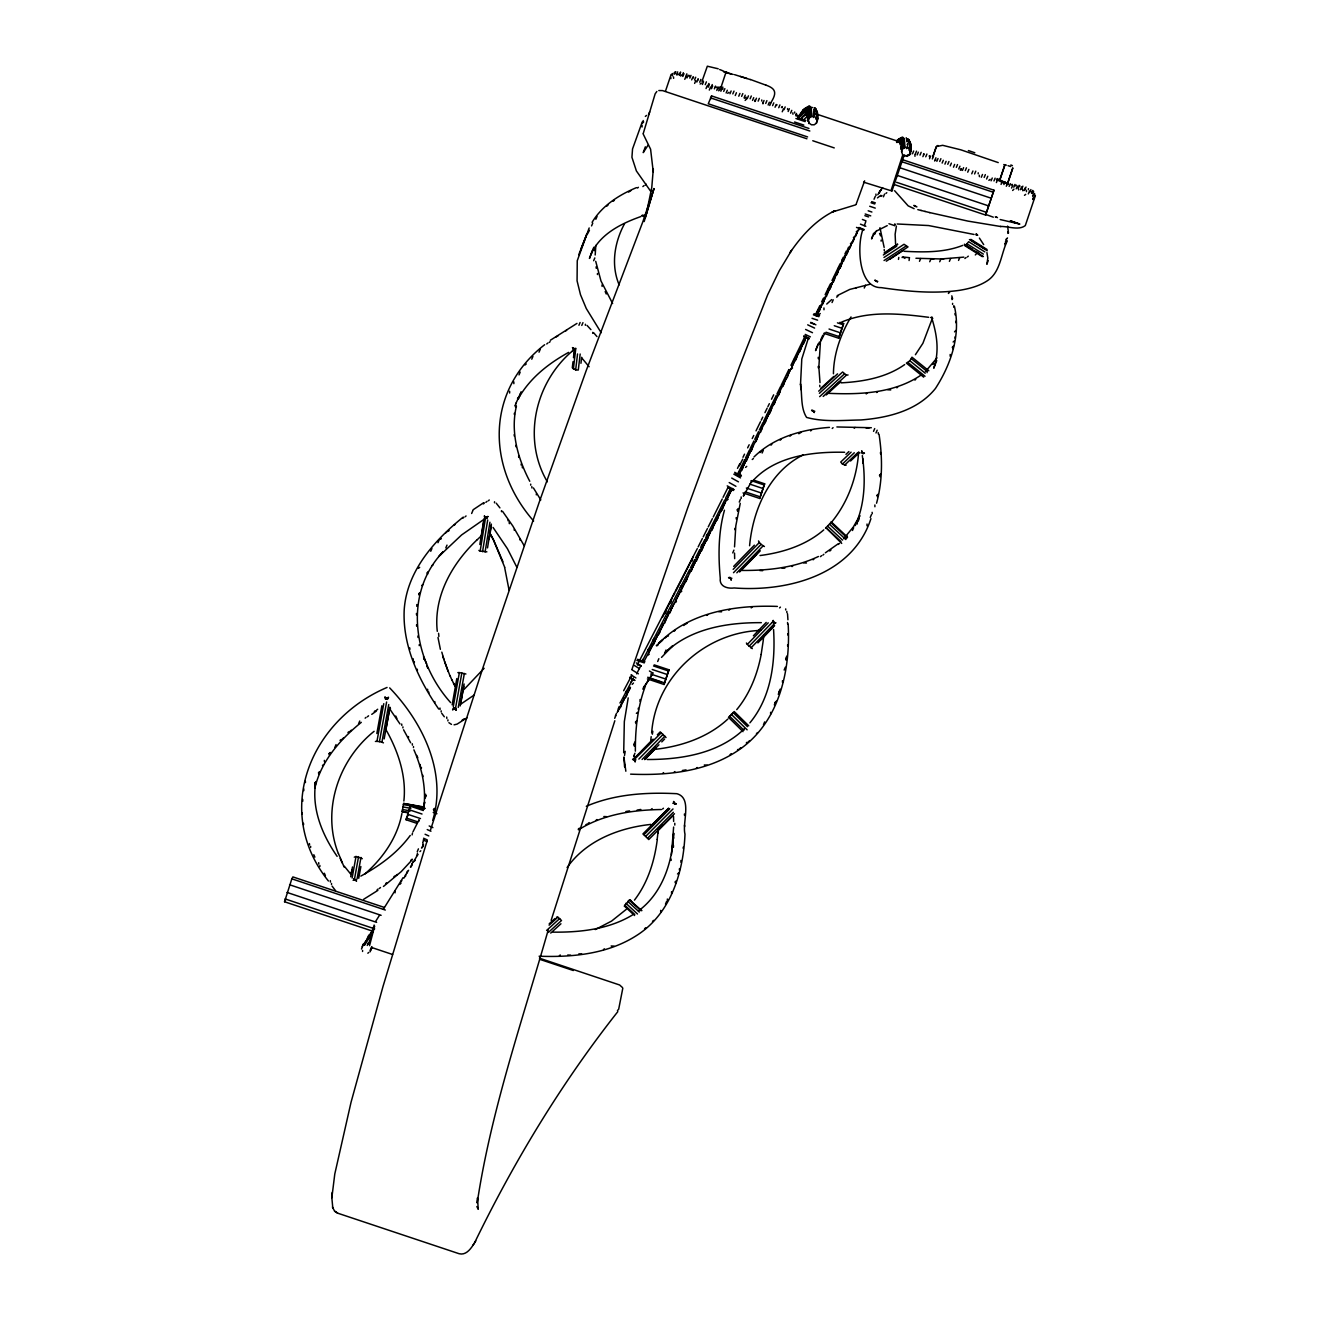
<?xml version="1.0" encoding="UTF-8"?>
<svg xmlns="http://www.w3.org/2000/svg" width="1320" height="1320" viewBox="0 0 1320 1320"><rect width="100%" height="100%" fill="white"/><g stroke="black" fill="none" stroke-linecap="round" stroke-linejoin="round"><path stroke-width="1.5" d="M635.365 751.146C635.217 729.019 637.659 706.563 645.48 685.74M807.625 112.975L808.351 120.599L809.209 123.189L811.453 124.789L814.209 124.789L816.436 123.172L817.294 120.582L816.404 114.477M809.209 117.051L809.209 116.143M902.401 148.17L902.401 147.262M909.645 147.23L910.486 151.685L909.628 154.275L907.401 155.892L904.645 155.908L902.401 154.308L901.56 150.761M811.437 115.45L811.371 112.134M814.209 115.434L813.78 109.659M408.161 812.839L402.188 811.816L403.606 803.451L423.522 806.899M403.606 803.451L423.522 807.328M809.209 123.189L809.226 122.248M816.436 123.172L816.469 122.215M904.645 155.908L904.662 154.951M907.401 155.892L907.418 154.935M909.628 154.275L909.661 153.334M910.486 151.685L910.156 145.546L909.001 148.434M901.543 151.718L902.385 149.127L904.612 147.51L903.919 139.854M734.53 546.876L735.817 525.838L740.239 503.349M673.629 827.062L671.467 854.634M310.629 847.423L310.662 846.368M319.869 866.547L319.902 865.491M331.501 884.482L331.534 883.426M362.554 951.472L362.587 950.416M390.357 709.318L390.39 708.262M402.88 727.93L402.93 726.874M408.474 737.616L408.507 736.56M414.315 662.574L414.348 661.518M413.457 747.598L413.507 746.542M419.232 645.661L419.265 644.606M421.361 768.356L421.41 767.299M428.785 693.099L428.818 692.043M434.775 702.636L434.808 701.58M441.144 711.909L441.193 710.853M447.892 720.918L447.942 719.862M494.505 502.805L494.538 501.748M501.468 511.698L501.501 510.642M508.084 520.839L508.117 519.783M514.272 530.293L514.305 529.237M521.153 465.036L521.202 463.98M519.981 540.012L520.03 538.956M530.689 485.166L530.722 484.11M536.316 494.868L536.365 493.812M585.354 325.314L585.404 324.258M592.713 333.382L592.746 332.326M597.432 274.527L597.465 273.471M689.255 76.494L689.304 75.438M693.396 78.012L693.429 76.956M698.115 79.909L698.148 78.853M703.246 82.071L703.279 81.015M708.823 83.474L707.652 86.262M717.964 87.697L716.793 90.486M727.303 90.222L726.132 93.01M736.428 92.73L735.256 95.518M745.239 95.188L744.067 97.977M753.72 97.614L752.548 100.403M761.722 101.013L761.772 99.957M769.329 102.25L768.158 105.039M775.038 107.25L776.209 104.462M782.298 107.613L782.347 106.557M787.578 109.576L787.611 108.52M791.769 110.352L790.597 113.14M794.673 113.041L794.706 111.986M796.422 114.51L796.455 113.454M796.851 115.764L796.884 114.708M801.982 118.024L802.015 116.968M785.68 609.956L785.73 608.899M802.956 116.985L802.989 115.929M803.847 116.176L803.88 115.12M804.672 115.582L804.705 114.526M805.398 115.219L805.447 114.163M806.074 115.055L806.107 113.998M806.652 115.12L807.163 114.13L808.467 115.599M807.163 115.401L807.196 114.345M807.592 115.912L807.642 114.856M808.005 115.582L808.252 116.011M808.252 117.579L808.285 116.523M808.467 118.734L808.5 117.678M808.682 123.535L808.714 122.48M814.324 108.933L814.357 107.877M814.918 108.999L814.952 107.943M815.43 109.279L815.463 108.224M815.859 109.791L815.892 108.735M816.222 110.517L816.255 109.461M816.502 111.457L816.552 110.401M816.717 112.612L816.766 111.556M816.865 113.998L816.898 112.942M816.981 116.358L815.809 119.146M816.932 115.599L816.387 112.629M881.116 241.164L881.149 240.108M877.156 430.188L875.985 432.977M907.516 140.052L907.549 138.996M908.111 140.118L908.143 139.062M908.622 140.398L908.655 139.343M909.051 140.893L909.084 139.838M909.414 141.619L909.447 140.563M909.695 142.56L909.744 141.504M909.925 143.731L909.958 142.675M910.173 147.46L909.001 150.265M910.057 145.101L910.091 144.045M923.571 154.984L923.62 153.929M929.313 156.684L929.362 155.628M935.946 157.773L934.774 160.561M943.322 160.281L942.15 163.069M951.39 163.119L950.218 165.907M952.578 304.409L952.611 303.352M959.937 166.171L958.765 168.976M968.897 169.405L967.725 172.194M978.169 173.844L978.219 172.788M987.772 176.237L986.601 179.025M997.557 179.767L996.385 182.572M1007.473 184.42L1007.506 183.364M1012.753 185.245L1011.566 188.034M1017.39 186.037L1016.218 188.826M1021.597 186.879L1020.426 189.684M1025.293 187.77L1024.122 190.558M1028.412 189.717L1028.445 188.661M1030.92 189.552L1029.748 192.34M1032.686 190.41L1031.514 193.198M1033.428 192.968L1033.56 191.218M833.432 373.758C833.695 353.661 840.774 334.042 851.02 316.948M427.152 840.691L382.998 986.502L351.037 1102.299L334.785 1174.008L331.848 1197.768L332.788 1207.849M424.182 803.896C425.799 785.351 421.327 766.771 413.919 749.842M643.302 133.337L655.149 93.852L656.832 91.476M658.433 828.316L658.366 829.307M331.848 1197.768L332.013 1195.441M332.046 1194.732L332.211 1192.422M403.87 801.025C406.543 776.473 398.442 752.136 386.661 730.9M858.643 451.952C857.01 477.031 847.968 501.913 832.128 521.499M658.218 829.471L657.871 833.349M672.441 847.209L673.728 833.201L673.068 840.064M749.595 545.737C752.862 509.965 769.395 471.636 803.055 454.971M650.793 740.009L651.172 736.676M573.012 361.713L572.303 367.719L575.668 369.947L578.292 370.029L580.173 354.024M573.474 357.703L574.414 349.717M574.266 354.42L574.976 348.414M573.375 369.055L575.718 349.058M575.668 369.947L577.533 353.941M580.948 363.28L581.658 357.274M673.216 839.998C670.923 866.728 660.709 894.498 638.434 910.916M595.848 245.388L595.188 254.991M657.31 839.404C654.555 861.019 647.889 882.651 634.458 900.108M820.363 342.738L818.845 367.257M651.667 732.831C655.545 678.397 702.487 634.689 756.212 630.663A199.7 197.983 53.6 0 1 761.211 630.102M364.386 945.318L365.558 942.513M369.798 936.622L370.969 933.817M578.935 325.281L580.107 322.492M676.533 74.662L677.704 71.874M679.338 75.355L680.51 72.567M682.836 76.461L684.007 73.672M686.961 77.979L688.149 75.191M691.68 79.876L692.851 77.088M696.828 82.054L697.999 79.249M702.356 84.496L703.527 81.708M708.246 87.186L709.417 84.397M711.496 88.721L712.668 85.932M619.278 706.365L618.106 709.154M720.852 91.245L722.023 88.456M729.96 93.753L731.131 90.965M738.771 96.212L739.942 93.423M747.268 98.637L748.44 95.849M668.844 611.622L667.672 614.41M652.361 734.233L652.839 731.296M755.304 100.98L756.476 98.191M762.861 103.273L764.033 100.485M690.145 569.943L688.974 572.748M695.376 559.614L694.204 562.419M769.758 105.484L770.929 102.679M700.59 549.334L699.402 552.123M705.738 539.105L704.566 541.893M725.637 500.726L725.967 498.712M730.587 490.792L730.9 488.779M745.437 459.426L744.265 462.214M750.172 449.806L749.001 452.595M806.504 109.428L808.401 106.276M807.906 108.9L809.077 106.111M808.995 109.246L810.166 106.458M809.424 109.758L810.612 106.969M809.787 110.484L810.958 107.695M810.084 111.424L811.255 108.636M810.298 112.579L811.47 109.791M810.447 113.965L811.618 111.177M810.513 115.566L811.684 112.777M810.513 117.381L811.684 114.593M763.752 423.489L764.082 421.476M762.135 453.024L763.307 450.236M772.744 405.091L773.058 403.078M781.803 385.11L780.631 387.899M794.475 359.024L793.303 361.812M818.02 310.283L816.849 313.071M828.861 287.81L827.689 290.614M832.045 302.56L833.217 299.772M839.058 266.739L837.886 269.527M842.308 260.04L841.137 262.828M848.595 247.12L847.423 249.909M864.253 288.04L865.425 285.252M898.87 141.141L899.201 139.128M900.422 140.167L901.609 137.379M901.098 140.019L902.269 137.231M901.675 140.085L902.847 137.296M902.632 140.861L903.804 138.072M902.979 141.587L904.167 138.798M903.276 142.527L904.447 139.738M903.49 143.698L904.662 140.91M903.639 145.068L904.81 142.28M903.705 146.668L904.876 143.88M903.705 148.5L904.876 145.695M912.483 153.796L913.671 151.008M898.474 259.413L898.804 257.416M917.153 154.951L918.324 152.163M922.894 156.667L924.066 153.862M909.067 260.535L909.381 258.522M929.495 158.796L930.666 156.007M919.495 261.31L920.667 258.522M936.853 161.304L938.025 158.515M944.922 164.142L946.093 161.353M929.742 261.739L930.913 258.951L933.784 259.116M953.469 167.211L954.64 164.406M939.724 261.756L940.896 258.967L963.831 257.136M962.428 170.429L963.6 167.64M949.393 261.36L950.565 258.572M971.751 173.811L972.922 171.006M958.551 260.42L959.722 257.631M981.321 177.26L982.493 174.471M991.089 180.807L992.26 178.002M1001.055 184.387L1002.226 181.599M1006.285 186.268L1007.457 183.48M479.837 544.483L483.994 518.727M480.76 540.078L483.648 522.241M486.882 551.842L480.166 551.067L485.611 517.39M482.559 551.644L487.69 519.948M485.116 551.941L489.934 522.225M487.526 547.882L491.37 524.106M489.093 539.517L491.337 525.64M423.456 809.671L424.693 802.114L423.093 809.226M761.145 654.456L763.125 641.338A204.913 197.456 -54.7 0 0 763.785 635.019M314.919 786.72L315.843 781.588C311.223 808.632 322.278 834.916 337.128 856.35M452.166 704.863L456.803 678.579M453.288 706.546L459.377 672.606L465.91 674.009M455.4 708.889L461.852 672.936M458.255 707.421L464.359 673.481M460.185 705.952L464.129 683.991M463.798 686.317L460.564 704.286L474.111 695.062M376.843 733.507L381.876 705.771M375.408 741.444L376.959 741.345L383.774 703.692M376.959 741.345L379.45 741.642L386.611 702.009M383.443 742.863L381.925 742.219L388.74 704.566M384.17 738.903L389.911 707.19M385.588 731.412L389.895 707.635M351.153 874.005L351.862 870.095M350.707 876.744L352.489 866.959M352.11 878.047L356.02 856.499L362.29 858.693M354.304 880.11L358.578 856.597M357.06 878.988L360.971 857.439M358.726 878.278L360.871 866.53M412.12 834.9L412.45 833.167M418.753 821.469L419.067 819.736L412.962 831.847M516.433 406.015C510.295 431.689 517.754 458.452 529.765 481.272M372.174 931.012L284.542 901.758L291.835 878.839L292.891 876.909L384.433 907.467M417.169 823.449L406.065 819.736L410.388 806.19L410.998 805.068L423.967 809.391M410.685 806.734L410.998 805.068M711.018 98.769L711.562 95.931L808.945 128.452M647.394 678.926L664.042 684.486L668.992 669.801L654.176 664.867M668.992 669.801L664.042 684.486M743.044 492.904L759.709 498.465L764.643 483.796L753.538 480.084M764.643 483.796L759.709 498.465M823.878 333.3L838.678 338.233L843.629 323.565L839.916 322.327M843.629 323.565L838.678 338.233M888.938 223.724L894.498 225.572L894.811 223.905M894.085 184.487L985.611 215.044L993.976 190.212L902.434 159.654M993.976 190.212L985.611 215.044M761.178 654.439C757.416 674.371 749.743 693.891 736.741 709.632M634.573 915.519L624.426 906.114L629.392 900.025L641.899 910.602M630.3 899.861L632.989 903.573M628.205 697.9L624.327 721.611L623.7 752.812M401.907 813.483C397.485 837.474 382.816 858.346 364.7 874.137M402.188 811.816L402.451 810.645M314.87 788.106C321.04 761.112 340.296 739.398 361.284 722.353M432.729 820.331C447.249 772.266 422.483 722.023 389.68 687.902M896.395 226.066L895.125 234.267L895.587 244.134M876.546 503.217C882.766 480.81 882.502 457.165 879.054 434.329M370.639 949.064L370.276 950.499L372.058 947.644M369.534 945.648L374.665 926.145M368.791 944.047L374.154 925.023M724.465 510.196C718.311 532.29 718.179 555.538 720.274 578.226C719.07 586.575 727.65 588.885 734.167 587.961C787.38 591.954 852.572 575.289 870.936 518.644M589.165 227.964L577.253 260.716L577.071 280.83L580.486 294.673L586.278 308.517L601.178 332.739M646.305 213.84L651.783 187.39L653.301 168.993L653.251 171.88L650.595 149.226L643.12 133.848M874.962 232.237L874.368 234.514L876.529 230.571M932.382 318.351L922.894 343.315L915.403 354.717M587.433 234.036L589.446 230.34M645.315 217.635L653.961 188.578L642.956 221.447L586.195 370.623L539.105 502.54L483.186 666.946L430.435 830.214M644.16 221.562L653.961 188.578M625.202 751.344L624.525 755.502M548.312 929.626C522.588 1020.079 491.188 1109.774 477.18 1203.015L477.526 1197.851L478.236 1209.301L476.866 1206.546M551.149 920.32L614.823 720.753M857.934 519.007C864.814 499.785 865.309 478.88 862.752 458.799L863.297 463.369L862.307 455.598M864.633 180.823L856.086 204.369M808.351 120.599L809.193 118.008L811.42 116.407L814.176 116.391L816.42 117.992M902.583 155.43L891.33 189.635M904.035 155.661L892.353 189.799M998.233 162.591L960.894 149.837L942.661 145.315L936.358 146.602L932.91 156.635M721.099 87.054L725.983 72.287M1007.243 184.552L1012.82 167.97M665.428 91.311L671.121 74.465M701.976 81.361L707.338 66.198L718.212 68.788M632.065 669.009L687.654 507.986L739.464 366.548L767.695 294.723L779.212 270.913L791.554 250.421L790.036 252.632C801.636 235.669 816.04 219.664 834.916 210.755L832.144 212.041L855.723 204.831M1007.77 182.985L1012.72 168.267M1035.408 195.575L1025.293 225.588C1018.578 230.752 1008.101 226.132 1000.279 226.462M770.781 102.811C777.315 92.581 775.615 88.522 765.847 85.09M933.157 155.892L936.259 146.751M988.168 260.667L986.865 264.297L987.822 258.093L986.914 252.532M642.279 121.869L632.544 148.929L631.933 157.278L636.388 170.94L650.892 191.581M645.332 146.817L643.236 152.625L648.104 145.134M1007.325 240.834C1000.857 253.918 1000.692 272.135 987.261 280.813C978.978 286.242 969.177 288.717 959.508 290.334C933.471 294.013 907.054 291.39 881.199 287.628C857.851 288.123 856.977 244.315 862.966 229.433M864.336 225.637L865.705 221.842M873.625 233.227L871.563 238.936L872.966 235.702M408.012 815.1L406.065 819.736M711.562 95.931L708.262 103.785L807.592 136.933M581.79 325.429L582.962 322.641M679.404 74.811L680.576 72.022M682.192 75.504L683.364 72.715M685.69 76.626L686.862 73.837M689.832 78.144L691.004 75.355M694.534 80.025L695.706 77.237M367.24 945.466L368.428 942.678M699.683 82.203L700.854 79.415M705.226 84.662L706.398 81.856M711.101 87.351L712.272 84.562M714.367 88.869L715.539 86.081M723.707 91.41L724.878 88.621M732.814 93.918L734.003 91.113M741.642 96.376L742.813 93.588M750.123 98.785L751.294 95.997M758.159 101.145L759.33 98.356M765.732 103.438L766.904 100.65M772.612 105.633L773.784 102.844M778.734 107.729L779.905 104.94M783.997 109.708L785.185 106.92M788.155 111.523L789.343 108.735M813.302 114.114L814.473 111.325M813.367 115.714L814.539 112.926M813.367 117.546L814.539 114.741M665.214 613.453L665.973 611.457M670.593 602.976L671.352 600.996M691.762 561.445L692.521 559.465M906.559 148.648L907.747 145.86M915.354 153.945L916.525 151.156M920.007 155.1L921.178 152.311M925.749 156.816L926.92 154.027M932.349 158.961L933.52 156.156M939.724 161.469L940.896 158.68M947.776 164.307L948.948 161.518M956.34 167.359L957.511 164.571M965.299 170.594L966.471 167.805M873.543 431.359L874.714 428.571M974.605 173.959L975.777 171.171M984.175 177.424L985.347 174.636M993.96 180.956L995.131 178.167M1003.909 184.536L1005.081 181.748M1009.14 186.417L1010.311 183.629M1013.793 187.225L1014.964 184.437M1018 188.067L1019.172 185.279M1021.697 188.941L1022.868 186.153M1024.848 189.832L1026.02 187.044M592.911 249.513L589.446 258.439L593.802 247.252M518.496 398.854L521.185 391.908L515.641 403.986M936.755 360.591L933.768 368.214C939.262 351.697 937.249 336.221 932.217 319.473M580.965 249.001L586.872 233.97L578.77 254.694M808.516 337.673L801.784 359.04L800.53 384.334M818.416 343.414L815.562 350.641L817.74 345.328M624.492 223.789C614.46 242.467 610.731 264.908 619.163 284.873M923.67 377.14L906.378 363.099L909.893 360.805L911.971 357.192L928.834 370.804M820.693 339.883L822.805 335.28M824.951 332.986L819.406 343.893L819.34 342.111M855.211 525.591L859.864 515.592L853.281 527.059L843.678 538.725M744.216 494.274L743.341 496.138L751.476 481.651L750.799 482.559M833.151 281.16L827.953 291.935M817.08 314.474L822.591 303.039M824.389 299.31L826.188 295.597M804.87 336.567L790.928 365.31M830.313 284.014L825.148 294.69M816.189 313.203L819.819 305.695M821.617 301.983L823.383 298.32M789.393 371.778L790.779 368.923L787.297 376.101M793.534 363.214L794.904 360.393M802.972 343.975L791.538 367.587M827.227 293.815L839.833 267.333M841.451 263.967L843.067 260.65M797.626 354.783L799.639 350.608M800.316 349.222L806.239 337.227M816.387 316.239L825.462 297.462M840.18 263.686L831.996 280.533M788.881 369.534L781.209 385.291M847.77 250.932L849.304 247.78M776.589 398.161L778.75 393.69M779.476 392.205L786.687 377.57L783.766 383.377M843.876 259.413L845.443 256.195M839.074 269.329L842.292 262.68M844.651 257.367L846.219 254.133M771.507 399.234L773.668 394.828M844.866 254.067L846.4 250.932M776.226 395.505L763.802 420.915M776.935 394.036L780.499 386.743M841.764 260.436L843.315 257.235M853.809 238.557L855.261 235.554M766.26 419.331L769.23 413.226M770.154 411.493L771.639 408.49L770.319 411.312M850.822 244.662L852.324 241.576M769.972 411.708L780.318 390.654M846.995 253.011L854.469 237.699M761.26 420.189L762.745 417.153M764.957 412.632L767.151 408.144M767.877 406.659L769.345 403.673M763.059 422.433L759.297 430.072M855.904 234.778L858.726 229.036M757.152 437.91L760.435 431.343M760.98 430.122L769.428 413.011M763.24 425.486L764.759 422.4M752.218 438.553L753.736 435.468M756.013 430.848L760.518 421.69M753.984 440.88L750.139 448.668M754.743 439.329L758.554 431.607M747.846 456.852L751.245 450.037M749.413 453.667L750.964 450.499M751.756 448.915L758.159 435.98M742.978 457.297L744.529 454.146M747.631 447.876L749.166 444.757M744.711 459.69L737.616 473.995M745.486 458.106L749.38 450.236M738.326 476.14L739.926 472.89M746.576 459.525L739.464 473.896M742.318 468.055L748.918 454.773M737.484 468.369L739.843 463.601M731.874 489.159L727.798 497.359M723.063 497.343L727.914 487.624M725.554 498.251L730.422 488.499M720.373 512.242L722.023 508.926M722.865 507.26L727.353 498.251M728.178 496.617L732.237 488.449M722.255 498.976L713.229 517.011M724.746 499.884L705.672 537.884M713.691 525.591L724.911 503.167M708.23 526.928L712.387 518.661M717.469 518.034L702.685 547.503M693.264 556.792L675.774 591.244M702.356 538.577L698.131 546.942M703.197 536.91L707.404 528.594M704.814 539.55L700.59 547.932M697.537 557.683L701.827 549.186M709.945 533.033L687.126 578.193M697.29 548.625L637.362 664.802M739.365 465.779L742.714 459.178M695.475 558.03L699.732 549.615M692.356 567.913L694.947 562.798M689.452 569.877L642.461 660.808M690.31 568.178L694.617 559.713M684.503 583.341L686.251 579.909M906.23 137.725L907.17 141.9L907.516 141.058M672.226 598.174L662.409 617.314M673.117 596.442L674.883 592.977M907.731 144.045L907.335 144.853L907.368 143.979M676.582 598.851L680.988 590.221M684.206 583.819L671.253 609.23M681.879 588.505L686.812 578.688M902.105 257.598L902.517 256.789L904.942 258.39M841.698 543.428L825.891 527.538L840.972 541.596M847.555 537.158L831.385 522.01L825.511 528.28M665.907 619.624L670.114 611.292M670.989 609.576L673.662 604.411M663.217 624.822L649.671 650.925M668.332 614.74L644.028 661.485M636.603 673.827L640.596 666.188M631.9 675.147L623.667 690.69M633.352 678.101L621.439 700.557M627.693 692.769L630.465 687.538M622.149 703.23L630.333 687.522M591.426 253.341C600.402 234.118 620.779 223.641 640.942 216.529M624.805 697.933L617.529 711.926M617.43 711.793L619.278 708.328M284.542 901.758L285.599 899.844M894.498 225.572L895.108 224.433M421.542 848.1L423.406 844.899M413.193 862.405L417.829 854.486L416.592 855.855M410.421 867.124L412.269 863.989M406.725 873.394L408.573 870.276M403.969 878.08L405.817 874.962M651.667 675.444L644.408 686.532L653.004 672.919M403.078 877.635L383.443 909.101M370.854 933.669L372.983 929.362M518.809 397.683C530.64 377.371 548.872 363.346 568.606 352.39M368.495 936.639L371.184 932.283M474.556 1242.83C514.255 1161.121 561.445 1083.109 617.826 1011.615M365.459 942.381L368.775 935.187M371.101 934.791L372.883 931.903M363.132 945.252L365.805 940.945M369.32 937.662L364.848 944.823M368.164 944.13L369.947 941.275M375.688 921.294L379.549 915.222M877.784 194.733L881.001 189.832L878.774 193.099L879.961 191.35M332.425 1207.074L334.603 1211.149L337.689 1213.179L459.112 1253.719C466.191 1255.568 470.959 1248.604 474.144 1243.457M472.89 1245.354L475.794 1240.916M706.398 535.738L707.536 534.006M701.233 545.968L702.372 544.236M680.212 587.351L681.351 585.618M653.185 639.771L654.324 638.038M647.707 650.314L648.846 648.565M642.196 660.841L643.335 659.109M631.108 681.928L632.231 680.196M625.531 692.472L626.67 690.739M619.938 702.999L621.077 701.266M972.46 249.332L964.375 244.249L965.63 245.388L968.649 241.725L984.819 251.889M592.086 222.321C602.052 205.755 618.997 194.881 636.504 187.621M937.002 357.885L925.468 371.563M798.781 116.704L800.563 114.213M879.797 191.581L882.651 187.671M567.088 867.586C586.047 840.526 619.063 827.805 650.909 824.406M749.892 722.848C771.326 697.059 775.549 661.848 773.569 629.475M799.672 116.787L801.784 114.213M410.256 835.444C397.171 853.166 380.061 865.491 360.838 876.101M728.59 717.519L734.217 711.546L748.737 725.818M484.127 668.299L465.201 688.248A207.355 204.336 -57.3 0 1 463.122 690.244M801.587 118.041L803.088 116.341M803.781 119.691L807.031 116.457M412.417 859.534L401.197 871.662L383.443 886.462M661.518 657.393L672.688 645.81L664.505 653.351C689.881 628.468 727.155 622.479 761.327 622.66M617.43 1010.592L618.667 1009.272L622.826 988.102M751.756 482.047C774.23 456.241 811.635 451.539 844.635 452.281M642.378 123.255L643.682 121.902M745.14 100.435L746.443 99.066M593.654 260.716L594.825 257.928M782.232 111.787L783.404 108.999M515.031 405.768L516.202 402.979M803.055 111.755L800.91 115.566M801.042 114.015L799.87 116.82M804.771 110.352L803.599 113.14M806.173 109.824L805.002 112.612M807.262 110.17L806.091 112.959M807.708 110.665L806.536 113.47M808.351 112.332L807.18 115.137M808.566 113.504L807.262 114.856L807.609 119.279M807.411 116.242L808.714 114.873M807.477 117.843L808.78 116.474M808.78 118.305L807.609 121.093M815.793 113.965L816.964 111.177M816.156 114.692L817.327 111.903M816.865 121.588L818.037 118.8M427.053 572.979L428.356 571.626M418.688 593.934L419.991 592.581M897.402 142.444L898.705 141.091M898.062 142.28L899.365 140.926M898.656 142.345L899.943 140.993M899.596 143.137L900.9 141.785M899.959 143.863L901.263 142.511M900.24 144.804L901.543 143.451M900.603 147.345L901.906 145.992M900.669 148.945L901.972 147.593M909.628 146.751L910.932 145.398M909.843 147.906L911.147 146.553L910.8 143.963M328.911 753.819L330.214 752.466M909.991 149.292L911.163 146.504M910.057 150.892L911.229 148.104M910.057 152.707L911.245 149.919M318.4 772.926L319.704 771.573M314.721 783.073L316.024 781.72M856.284 233.986L857.472 231.198M853.347 240.009L854.518 237.221M850.311 246.213L851.499 243.424M847.226 252.582L848.397 249.793M844.041 259.116L845.212 256.327M840.79 265.832L841.962 263.026M837.474 272.695L838.645 269.907M834.075 279.724L835.246 276.92M830.593 286.902L831.765 284.113M827.046 294.245L828.217 291.456M823.433 301.736L824.604 298.93M819.753 309.358L820.924 306.57M804.309 341.319L805.497 338.53M800.283 349.651L801.471 346.863M796.191 358.099L797.379 355.311M792.033 366.679L793.221 363.891M787.826 375.375L788.997 372.587M783.535 384.202L784.707 381.397M779.196 393.129L780.367 390.34M774.79 402.171L775.962 399.382M765.798 420.568L766.986 417.763M761.227 429.907L762.399 427.119M756.591 439.362L757.762 436.557M751.905 448.882L753.077 446.094M747.169 458.518L748.341 455.73M426.162 795.597L424.974 798.385M742.368 468.22L743.539 465.432M1012.638 190.476L1013.941 189.123M727.683 497.805L728.871 495.016M722.7 507.804L723.871 505.015M433.389 809.704L434.692 808.351M1028.346 193.892L1029.517 191.103M717.667 517.869L718.839 515.081M712.586 528L713.757 525.212M1032.586 195.64L1033.89 194.287M707.47 538.181L708.642 535.392M737.088 509.933L738.391 508.579M702.306 548.427L703.477 545.639M948.387 293.469L949.691 292.116M697.108 558.707L698.28 555.918M423.522 844.8L422.35 847.605M1006.186 239.283L1007.49 237.93M691.878 569.035L693.049 566.247M1004.8 243.705L1006.104 242.335M412.286 864.105L411.114 866.893M686.598 579.397L687.769 576.609M681.285 589.809L682.457 587.02M399.795 884.416L401.099 883.047M675.939 600.237L677.111 597.448M670.56 610.698L671.731 607.909M665.164 621.192L666.336 618.404M732.748 552.915L733.92 550.126M659.719 631.702L660.891 628.914M368.082 937.53L366.894 940.318M654.258 642.213L655.429 639.424M362.653 946.226L361.482 949.014M954.525 331.848L955.828 330.495M648.78 652.756L649.952 649.968M370.738 949.525L371.926 946.737M952.248 347.341L953.551 345.988M632.164 684.387L633.468 683.034M626.587 694.914L627.759 692.125M620.994 705.457L622.165 702.653M615.384 715.968L616.572 713.179M642.856 689.155L644.028 686.351M635.382 722.205L636.685 720.852M879.433 475.382L880.737 474.012M633.781 744.727L634.953 741.939M876.909 495.495L878.212 494.142M633.781 755.997L634.953 753.208M785.631 658.894L786.819 656.089M784.162 670.048L785.334 667.243M778.981 691.961L780.153 689.172M775.038 702.553L776.341 701.184M675.081 882.073L676.385 880.72M753.39 635.811L766.21 622.413M752.317 648.648L747.318 644.424L768.223 622.826M749.051 646.305L772.761 621.819M750.964 647.905L774.675 623.419M760.963 639.573L773.504 626.62M757.894 642.889L774.625 625.597M733.689 566.395L754.363 545.177M733.161 569.365L759.363 542.504L758.505 540.936M733.507 572.698L761.095 544.401L764.428 546.529M736.824 572.814L763.026 545.952M739.959 571.379L756.492 554.4M739.612 571.972L760.303 550.77M634.54 758.043L653.087 739.134M657.36 734.778L660.214 731.874L666.055 737.534M636.009 756.871L638.863 753.967M641.718 751.063L651.701 740.883M661.303 732.715L634.144 759.693M638.847 759.082L663.086 734.382M642.081 759.478L664.9 736.213M650.743 751.525L655.034 747.153M644.655 759.33L658.928 744.793M661.782 741.889L664.636 738.986M644.704 759.627L656.106 747.994M898.59 140.63L899.497 139.755M476.603 540.26C452.1 563.673 433.372 596.409 437.283 631.323M668.613 808.12L642.922 833.927L648.763 839.553L674.454 813.731M651.469 825.792L668.596 808.599M644.061 834.603L669.751 808.797M645.86 836.203L672.986 808.962M647.658 838.084L673.348 812.279M657.591 829.307L661.881 825M658.73 829.983L673.002 815.644M476.619 540.309L481.932 535.243M845.939 454.361L848.892 451.539M851.103 452.166L840.724 462.033L842.44 464.046L846.087 465.234M842.44 464.046L854.304 452.76M844.486 465.267L857.851 452.562M855.541 455.499L858.511 452.678M850.542 461.01L859.452 452.545M571.824 351.483C535.012 383.048 522.159 439.18 547.355 481.833M805.86 109.065L807.13 107.96M803.616 110.632L804.474 109.857M803.55 115.88L805.926 114.196M674.124 72.913L674.982 72.138M674.998 72.501L675.856 71.725M637.527 188.05L638.385 187.275M645.414 185.014L646.272 184.222M776.193 105.567L777.051 104.791M781.457 107.547L782.314 106.755M549.285 342.408L550.143 341.616M805.101 108.834L806.85 107.233M808.797 106.969L809.655 106.177M565.818 330.924L566.676 330.132M448.288 531.284L449.13 530.508M440.501 539.336L441.342 538.543M465.201 516.731L466.059 515.955M483.384 503.927L484.242 503.151M488.4 500.775L489.258 499.983M898.293 139.936L900.042 138.352M897.336 140.959L898.178 140.184M900.867 137.758L898.87 139.573L898.887 141.372M903.358 137.577L902.5 138.352L903.573 139.144M907.17 156.42L908.011 155.628M881.166 196.367L882.024 195.575M885.934 193.462L886.793 192.687M891.743 191.317L892.584 190.542M856.268 231.841L857.109 231.066M853.397 237.683L854.238 236.907M850.443 243.721L851.301 242.929M844.321 256.295L845.179 255.502M834.57 276.391L835.428 275.616M831.171 283.421L832.029 282.645M347.952 732.534L348.793 731.759M340.032 740.404L340.89 739.612M365.161 718.162L366.019 717.387M824.159 297.94L825 297.165M374.302 711.579L375.144 710.787M820.545 305.432L821.386 304.656M855.476 288.387L856.333 287.611M805.381 336.831L806.239 336.055M789.145 370.392L789.987 369.6M784.921 379.087L785.779 378.296M1011.236 185.064L1012.093 184.272M1015.459 185.905L1016.301 185.113M767.432 415.024L768.273 414.233M1019.139 186.78L1019.997 185.988M758.323 433.62L759.182 432.828M820.743 388.41L833.794 376.431M818.697 391.165L837.557 373.857M967.428 256.938L968.286 256.162M819.39 393.294L842.606 371.992L846.417 375.144L848.067 374.962M819.67 396.643L844.338 374.005M975.298 254.941L976.156 254.149M739.464 471.933L740.322 471.141M823.202 396.445L846.417 375.144M826.897 393.492L839.949 381.513M770.995 445.137L771.837 444.345M826.303 394.927L840.823 381.612M780.186 440.187L781.044 439.411M789.954 436.194L790.795 435.418M719.796 511.516L720.654 510.724M810.645 430.914L811.503 430.138M714.763 521.582L715.621 520.806M709.698 531.712L710.539 530.92M866.233 393.921L867.075 393.145M832.227 428.472L833.068 427.68M876.76 392.535L877.618 391.743M896.874 387.816L897.732 387.024M854.189 428.224L855.047 427.433M914.925 380.111L915.783 379.318M662.26 624.904L663.118 624.112M377.108 889.878L377.965 889.086M419.941 851.582L420.799 850.789M385.688 883.575L386.546 882.799M656.832 635.398L657.673 634.623M393.888 876.793L394.729 876.001M414.332 861.184L415.189 860.393M651.354 645.926L652.212 645.15M667.656 636.438L668.497 635.646M686.284 623.931L687.142 623.139M707.009 615.4L707.866 614.608M629.277 688.083L630.118 687.308M623.7 698.626L624.541 697.851M728.871 610.269L729.712 609.493M367.851 953.238L368.692 952.446M792.049 566.577L792.908 565.785M751.212 607.909L752.07 607.134M813.087 559.812L813.945 559.02M822.97 555.077L823.828 554.301M779.576 607.909L780.433 607.134M585.783 824.951L586.641 824.159M596.029 820.331L596.887 819.538M662.739 773.388L663.597 772.612M629.59 810.892L625.878 811.519M674.009 772.332L674.866 771.557M640.827 809.457L637.114 810.084M686.07 769.89L682.357 770.5M651.255 809.358L652.113 808.582M696.284 768.273L697.141 767.497M662.574 809.011L663.432 808.236M737.467 750.04L738.326 749.248M746.311 742.962L747.169 742.186M559.383 955.762L560.241 954.97M603.52 949.591L604.379 948.816M626.175 909.447L611.556 921.096L595.32 929.56M826.749 304.046L831.666 299.59M374.104 731.313C338.53 759.759 321.354 810.397 338.382 853.627M656.304 645.678L662.722 639.87L658.73 643.434C689.205 611.952 735.438 604.873 777.381 606.424M549.219 923.785L555.06 918.472M549.087 925.188L557.865 917.218L561.511 920.502L548.344 932.448M546.595 930.451L559.762 918.505M550.72 933.075L560.951 923.769M744.661 728.524C719.07 753.505 681.565 759.594 647.163 759.511M571.857 351.466L574.497 349.123M753.967 456.984C773.883 437.365 802.213 429.363 829.455 427.383M727.815 719.087C708.956 736.577 683.793 745.569 658.647 748.902A199.898 199.765 -28.1 0 1 651.981 749.71M544.648 344.718C485.76 390.472 486.321 467.132 533.626 520.987M671.583 74.481L672.787 73.491M674.322 74.217L675.51 73.227M677.111 74.91L678.298 73.92M680.608 76.032L681.813 75.042M685.938 76.543L684.766 79.332M649.654 111.919L648.483 114.708M645.348 116.424L646.536 115.434M695.788 80.619L694.617 83.407M700.144 84.051L701.332 83.061M707.223 85.75L706.035 88.555M710.473 87.285L709.302 90.073M718.624 90.816L719.812 89.826M727.732 93.307L728.937 92.317M606.82 206.118L608.009 205.112M613.206 201.25L614.394 200.261M597.019 216.48L595.848 219.268M592.762 223.113L591.574 225.901M745.041 98.191L746.229 97.201M642.873 186.582L644.077 185.592M805.464 107.992L802.56 110.401L802.593 112.2M802.791 110.434L801.619 113.223M806.207 107.63L805.035 110.418M801.735 111.672L800.563 114.46M806.866 107.464L805.695 110.269M800.613 113.124L799.441 115.929M807.46 107.531L806.289 110.319M799.409 114.807L798.237 117.595M807.972 107.827L805.266 109.296M808.401 108.323L807.23 111.111M808.764 109.049L807.592 111.837M809.061 109.989L807.873 112.777M809.275 111.144L808.071 112.15L808.236 115.319M808.219 113.52L809.408 112.53M809.49 114.13L808.285 115.12L808.318 118.734M808.285 116.936L809.49 115.945M540.193 349.404L539.022 352.192M546.744 343.975L547.932 342.969M532.933 356.4L531.762 359.205M525.046 364.963L526.235 363.974M520.179 372.091L519.007 374.897M517.506 398.26L518.694 397.254M898.656 139.112L896.659 140.695L896.676 142.494M899.399 138.732L898.227 141.52M900.653 138.649L899.481 141.438M899.993 141.719L901.164 138.93M901.593 139.425L900.422 142.23M901.956 140.151L900.784 142.939M902.253 141.091L901.082 143.896M902.467 142.263L901.263 143.253L901.51 149.853M901.411 144.639L902.599 143.632M901.477 146.239L902.682 145.233M901.477 148.054L902.682 147.064M454.014 525.36L455.218 524.354M462.66 518.298L463.848 517.308M445.747 532.851L446.935 531.861M472.808 510.708L471.636 513.496M439.147 539.896L437.976 542.702M485.859 502.342L487.047 501.336M431.92 548.493L430.749 551.281M909.364 155.05L910.553 154.06L910.47 148.846M418.473 568.326L419.661 567.336M445.83 547.899L447.002 545.111M438.619 556.479L439.808 555.489M432.036 565.604L433.224 564.613M874.054 199.237L875.226 196.449M884.582 194.04L883.41 196.828M421.641 585.585L422.845 584.595M934.626 160.875L935.83 159.868M858.462 230.488L859.633 227.7M855.591 236.329L856.762 233.541M852.637 242.368L853.809 239.563M849.618 248.556L850.789 245.767M846.516 254.925L847.688 252.136M843.348 261.476L844.519 258.671M840.097 268.174L841.269 265.386M960.217 169.999L961.405 168.993M836.764 275.038L837.936 272.25M833.365 282.067L834.537 279.279M829.9 289.245L831.072 286.457M826.353 296.587L827.524 293.799M822.739 304.078L823.911 301.29M819.06 311.718L820.231 308.929M836.665 297.165L837.853 296.175M819.06 314.523L820.248 313.533M988.878 180.362L990.066 179.371M803.616 343.678L804.787 340.873M799.59 351.995L800.761 349.206M795.498 360.459L796.669 357.654M358.578 723.805L359.749 721.017M350.147 731.181L351.334 730.191M367.373 716.809L368.56 715.819M376.497 710.226L377.685 709.236M342.226 739.035L343.431 738.045M334.884 747.367L336.055 744.579M791.34 369.022L792.528 368.033M787.116 377.734L788.287 374.946M322.459 765.501L323.664 764.511M782.842 386.546L784.014 383.757M778.486 395.472L779.674 392.683M1024.485 195.343L1025.689 194.353M774.097 404.514L775.269 401.725M769.626 413.671L770.797 410.866M1032.768 198.808L1033.956 197.802M1032.669 199.501L1033.857 198.511M765.105 422.911L766.277 420.123M964.887 258.505L966.091 257.515M760.534 432.267L761.706 429.478M755.898 441.705L757.069 438.916M751.212 451.242L752.384 448.454M1005.477 241.626L1006.649 238.837M746.46 460.861L747.631 458.073M759.908 452.579L761.095 451.588M752.251 459.508L753.439 458.518M741.675 470.563L742.846 467.775M745.553 467.362L746.74 466.372M739.81 475.959L740.998 474.969M731.94 490.215L733.128 489.225M726.99 500.148L728.178 499.158M722.007 510.163L723.178 507.375M716.974 520.229L718.146 517.44M739.266 502.095L740.438 499.306M711.892 530.36L713.064 527.554M706.778 540.54L707.949 537.751M701.613 550.77L702.784 547.981M953.139 341.995L954.343 340.989M696.415 561.049L697.587 558.261M932.893 364.468L934.082 363.462M691.168 571.379L692.34 568.59M685.888 581.757L687.077 578.968M680.592 592.152L681.78 591.162M675.246 602.596L676.434 601.606M669.867 613.058L671.038 610.269M664.455 623.535L665.626 620.746M659.027 634.045L660.198 631.257M653.565 644.572L654.736 641.784M665.115 638.005L666.303 636.999M656.981 645.793L658.185 644.787M674.107 631.257L675.295 630.267M422.746 842.523L423.918 839.718M648.07 655.099L649.275 654.11M683.743 625.498L684.932 624.509M417.252 851.647L418.423 848.859M410.899 860.195L412.104 859.204M379.302 888.525L380.507 887.518M396.082 875.424L397.27 874.434M412.978 861.745L411.807 864.55M664.867 652.789L666.039 650.001M657.69 661.485L658.861 658.696M407.385 871.266L406.213 874.071M400.603 881.694L401.808 880.704M625.894 697.273L627.066 694.485M620.301 707.801L621.472 705.012M614.691 718.311L615.862 715.522M859.172 518.826L857.983 521.615M853.66 527.719L852.472 530.508M820.429 556.644L821.634 555.654M847.028 535.937L845.856 538.741M829.752 551.034L830.94 550.044M870.259 517.44L871.431 514.652M838.249 544.434L839.454 543.444M636.372 713.378L637.577 712.387M363.363 943.882L362.191 946.671M370.046 951.868L371.217 949.08M578.259 829.141L579.463 828.151M587.994 823.581L589.182 822.591M778.272 694.32L779.46 691.531M774.328 704.896L775.5 702.108M763.488 724.696L764.659 721.908M730.059 754.66L731.263 753.67M756.459 733.573L757.663 732.567M739.662 748.671L740.866 747.681M748.506 741.609L749.71 740.619M677.49 873.972L678.678 872.982M665.478 904.15L666.649 901.362M652.509 921.36L653.697 920.37M644.589 928.719L645.793 927.729M823.779 529.881C806.058 545.226 782.941 552.585 760.039 555.538M463.056 517.226C434.379 540.309 406.89 571.131 404.217 609.592C402.336 645.661 418.737 679.965 438.718 709.054M838.068 543.889L825.38 552.799M899.926 139.392L901.082 138.617M897.666 140.976L899.514 139.953M877.453 197.885L880.885 195.31M550.324 340.263L576.972 323.4M876.975 230.785L887.221 225.637M371.761 714.351L376.414 711.051M473.038 509.817L483.731 502.672M904.678 364.584C886.231 377.619 863.214 381.678 841.104 382.849M467.115 717.701L457.083 724.135L454.063 724.828M884.12 252.928L897.484 244.134M887.65 250.965L897.682 244.365M883.344 254.991L896.726 246.196M883.971 257.466L904.018 244.282L908.028 246.906L886.297 261.195M884.053 260.518L905.8 246.229M889.828 259.231L903.21 250.437M377.883 890.389L363.627 899.316M920.37 375.54C893.425 393.459 859.551 394.713 828.25 393.31M578.424 829.867C603.025 814.341 632.775 809.919 661.403 809.523M483.632 519.601L461.62 534.93L440.204 555.126L442.926 551.941C402.435 594.495 413.82 661.749 450.615 702.57M628.567 192.076L630.779 190.724M556.05 337.012L558.244 335.643M798.814 433.752L801.009 432.399M462.132 720.11L464.343 718.756M831.385 522.01L830.643 522.456L847.176 537.9M388.542 697.207L385.374 699.055L388.344 697.669M487.822 516.384L484.72 518.166L487.69 516.648M452.579 709.83L455.746 708.031L452.776 709.533M837.177 295.647L849.766 289.426L869.616 284.344M632.395 915.024C608.668 929.362 580.173 932.448 552.981 932.134M807.428 116.21L808.483 115.748M936.886 146.008L937.893 145.497M818.416 556.495C794.722 567.732 768.091 570.653 742.137 570.438M807.889 107.498L809.952 107.547M586.294 806.272C614.724 794.079 646.288 792.148 676.846 793.699C692.604 797.973 682.028 822.525 684.981 834.141C683.463 872.487 670.543 914.199 636.372 935.649C607.662 954.014 572.418 957.429 539.105 956.224M841.714 322.047C869.17 310.447 899.91 313.665 928.702 317.311M962.841 245.355C944.229 252.697 923.686 252.318 904.035 251.278M354.272 857.159L356.02 856.499M353.1 880.291L356.35 879.615M810.991 107.382L812.707 107.563M575.916 348.397L572.698 349.041M487.757 516.83L484.506 517.539M452.71 709.351L455.944 708.659M658.812 90.535L662.508 90.585L806.916 138.781M644.539 215.259L641.586 215.556M385.159 698.428L388.41 697.867M387.057 687.439C310.101 720.159 272.53 811.156 328.416 881.018M624.426 906.114L625.333 905.949M897.154 223.987L928.636 225.555L974.077 234.465M836.88 426.954L871.332 427.73M943.767 259.034L915.948 258.258M904.612 147.51L907.368 147.493L909.612 149.094M715.159 87.219L722.997 87.235M717.238 88.803L723.112 88.803M457.875 672.589L459.377 672.606M899.827 139.92L901.114 140.481M630.597 774.147C668.481 775.747 708.856 771.342 740.553 748.77C779.724 720.918 790.713 669.537 788.155 624.112M887.881 389.763L890.736 389.928M866.101 427.993L868.956 428.142M803.599 562.864L806.47 563.013M782.001 568.029L784.856 568.178M759.775 570.52L762.646 570.685M718.707 611.671L721.561 611.82M704.303 764.989L707.157 765.138M603.851 816.519L606.705 816.684M611.143 945.978L613.998 946.143M578.869 953.832L581.724 953.997M567.732 955.003L570.603 955.168M556.529 917.136L557.865 917.218M890.901 190.674L863.56 182.143M772.299 622.396L775.731 622.743M860.97 452.892L864.418 453.156M632.593 759.478L635.959 759.858M672.804 803.253L676.187 803.797M903.622 257.07L909.562 257.697M728.574 577.714L731.874 578.275M930.616 317.526L932.316 317.394M1000.874 226.545L967.824 221.084L929.643 212.57M814.819 411.262L811.602 410.438M975.909 234.877L977.757 235.191M403.342 804.606L425.255 808.401M402.913 806.933L410.866 808.318M402.468 809.523L410.438 810.892M402.188 811.371L408.177 812.41M862.884 453.04L864.385 453.305M807.196 108.883L806.801 110.616M1005.262 164.885L1006.368 165.132M379.45 741.642L381.925 742.219M1000.18 219.549L1019.832 224.07L1010.212 220.852L1017.951 223.443M726.297 72.105L727.155 72.352M924.941 211.414L929.923 212.636M920.964 210.424L925.204 211.48M921.228 210.49L917.796 209.632M876.001 280.995L874.698 280.219L877.784 281.457M995.247 216.925L996.765 217.305M774.213 622.529L775.682 622.924M1008.034 165.676L1010.757 166.535M632.643 759.297L634.062 759.709M734.53 74.646L750.354 79.596M740.338 76.412L746.938 78.49M750.37 79.48L765.93 85.156M818.582 114.774L899.959 141.933M798.385 117.992L805.794 120.45M795.91 118.503L805.167 121.588M794.59 122.001L803.847 125.087M710.506 97.861L809.837 131.01M901.378 161.568L992.92 192.126M899.134 167.492L990.676 198.049M812.773 140.745L834.24 147.906M896.56 175.18L988.086 205.722M896.56 182.308L986.155 212.223M871.662 201.63L875.358 202.868M871.035 202.752L874.731 203.989M869.715 206.267L875.259 208.114M868.18 210.787L871.893 212.025M865.194 214.005L870.738 215.87M864.864 215.688L868.576 216.925M813.994 313.682L819.555 315.529M813.384 314.803L818.928 316.668M837.441 322.839L843.001 324.703M812.047 318.318L817.608 320.166M834.273 325.726L841.665 328.201M810.529 322.855L814.226 324.076M829.042 329.026L840.147 332.739M826.039 332.244L839.009 336.567M735.025 473.896L740.586 475.761M751.063 480.595L764.033 484.918M749.743 484.093L762.696 488.433M746.361 488.02L761.178 492.954M745.222 491.848L760.039 496.798M728.244 487.954L733.788 489.819M637.51 659.307L644.919 661.782M636.884 660.429L644.292 662.904M653.548 665.989L668.365 670.939M637.411 664.554L641.124 665.791M652.229 669.504L667.029 674.438M650.694 674.041L665.511 678.975M647.707 677.259L664.372 682.819M651.717 679.024L660.973 682.11M433.224 812.476L436.92 813.714M410.388 806.19L423.34 810.529M409.051 809.704L422.02 814.028M407.534 814.242L420.486 818.565M406.395 818.07L417.499 821.783M540.243 959.491L573.342 970.53M291.835 878.839L385.325 910.041M289.591 884.763L381.133 915.321M287.017 892.435L376.612 922.35M285.087 898.92L374.665 928.834M371.283 947.38L392.601 954.492M539.467 958.188L619.624 984.984L622.396 987.476M914.1 208.675L908.176 205.87L894.63 190.724M1003.794 164.538L1004.619 164.835M915.172 206.233L913.869 205.408L916.905 206.861M986.419 214.681L993.316 217.173M676.137 803.979L674.619 802.956M996.204 217.124L997.474 217.618M719.664 69.531L722.617 70.703M862.389 219.45L865.97 220.869M860.458 224.152L865.821 226.297M858.891 227.469L864.253 229.597M856.499 227.386L863.643 230.241M728.623 577.533L729.993 578.077M1011.995 221.463L1014.634 222.684M806.322 111.49L807.262 112.266M429.181 825.957L432.894 827.64M427.234 829.57L430.947 831.254M425.089 834.256L428.802 835.939M423.571 838.233L427.267 839.916M423.241 839.965L426.954 841.648M914.727 206.019L915.964 206.596M810.727 322.361L815.892 324.802M807.708 324.835L814.605 328.086M805.596 329.439L812.493 332.706M805.2 334.405L810.364 336.864M803.863 335.825L809.044 338.266M803.88 336.534L809.044 338.992M997.078 178.563L1008.101 183.876M1000.89 180.906L1008.232 184.437M996.435 179.536L1003.794 183.084M478.88 550.423L480.166 551.067M811.635 410.289L813.12 411.378M387.816 698.923L384.928 697.224M644.143 216.282L642.461 215.374L643.846 216.562M734.695 472.296L741.411 476.041M733.821 474.16L740.536 477.906M731.726 478.071L738.441 481.833M729.201 482.559L735.916 486.305M727.221 485.876L733.953 489.621M728.227 487.707L733.26 490.529M453.288 708.114L456.192 709.978M487.146 518.083L484.291 516.202M575.306 349.651L572.467 347.704M353.727 879.005L356.565 880.951M636.322 662.904L641.239 665.94M649.423 670.989L652.707 673.018M634.491 665.56L639.408 668.596M631.834 669.751L638.385 673.81M630.993 674.916L635.91 677.952M629.953 677.341L634.87 680.378M629.656 677.424L634.573 680.46M970.86 239.349L987.047 249.496M971.404 240.487L976.255 243.523M979.506 245.553L984.357 248.605M969.424 239.58L987.228 250.75M967.197 243.952L983.367 254.1M975.695 251.361L978.928 253.39M965.63 245.388L983.416 256.558M964.557 245.503L982.344 256.674M334.603 1211.149L337.689 1213.179M448.899 722.7L451.473 724.383M911.361 358.726L926.673 371.118M909.893 360.805L925.221 373.197M908.176 362.637L925.023 376.266M385.044 697.076L387.403 699.435M875.655 280.5L877.371 282.067M629.392 900.025L640.992 910.767M627.709 901.329L639.309 912.054M625.894 903.259L637.494 914.001M624.64 905.091L634.788 914.48M829.636 524.403L845.823 539.55M827.838 526.333L842.539 540.111M456.06 710.127L453.717 707.602M733.062 712.536L747.483 726.66M731.263 714.285L747.136 729.828M729.514 716.133L743.952 730.257M728.508 717.37L743.011 731.643M807.708 109.164L809.209 115.285M484.407 516.054L486.733 518.595M356.45 881.083L354.123 878.559M572.583 347.572L574.942 350.08M587.02 325.397L590.931 329.653M759.363 542.504L761.095 544.401M593.719 332.822L596.986 336.616M581.773 357.967L589.099 366.729M350.74 874.104L344.404 866.299M496.221 503.184L499.917 507.886M931.755 317.212L932.761 318.466M815.149 109.412L816.007 111.276M332.096 886.116L335.511 890.637M493.053 527.422L507.424 548.707L516.945 567.435M441.721 713.279L444.312 716.777M812.707 410.239L814.357 412.467M502.573 511.368L512.77 525.938L524.271 545.886M979.39 238.062L983.68 244.596M390.423 709.978L399.993 723.954M540.804 499.917L533.412 487.921M746.41 643.005L747.318 644.424M612.612 303.517L600.98 280.962L595.716 261.327M861.696 451.077L863.082 453.915M729.795 577.203L731.247 579.926M901.329 140.761L902.319 144.853M403.557 729.762L410.635 742.78M673.546 801.57L674.883 804.326M773.074 620.532L774.378 623.469M633.897 758.785L635.217 761.706M813.681 411.56L814.159 412.516M451.935 679.833L453.585 683.512A201.432 198.924 -81.9 0 0 455.185 686.532M344.108 867.025L338.448 853.545M450.103 675.84L451.869 679.981M908.737 141.108L909.595 145.596M879.566 233.442L880.638 235.9M605.17 291.572L606.243 294.013M426.772 665.874L427.845 668.332M416.773 755.386L417.829 757.845M395.769 716.034L396.841 718.492M324.34 873.23L325.413 875.672M313.813 854.7L314.886 857.142M423.489 656.65L426.591 663.844M340.246 858.445L342.177 862.917M450.037 676.005L444.526 661.452M625.845 771.226L623.914 756.987L624.574 766.837M448.14 671.583L442.728 656.089M502.953 561.792L493.548 539.962A201.201 200.574 -24.7 0 0 488.664 531.053M504.702 567.27L493.515 540.128A200.442 199.815 -27.4 0 0 489.456 532.636M443.949 659.62L441.82 652.13M730.669 578.737L731.049 579.975M884.153 247.417L879.961 227.7M951.786 295.828L952.611 298.749M810.876 109.18L811.123 110.187M504.619 567.385L509.041 589.99M673.744 801.504L674.058 802.774M440.385 649.341L437.992 637.477M861.877 451.044L862.191 452.413M634.722 760.386L635.019 761.772M773.272 620.466L773.553 621.868M1007.605 226.099L1008.496 233.046M954.393 306.289C961.108 334.867 950.911 364.584 935.434 388.492C917.68 410.635 888.03 417.829 860.986 419.958C843.018 420.255 824.01 422.251 806.586 417.417C800.464 407.88 802.296 394.845 800.514 383.905L800.877 389.598M438.57 633.303L438.9 636.454M820 382.618L818.829 366.844M1034.632 193.66L1034.666 195.805M1031.976 191.994L1032.108 193.429M1026.366 190.212L1026.481 191.648M1022.67 189.337L1022.802 190.773M1018.462 188.496L1018.578 189.915M1007.77 231.957L1007.903 233.392M979.275 175.23L979.407 176.665M961.009 168.63L961.125 170.065M955.697 321.272L955.828 322.707M954.97 313.5L955.102 314.935M953.683 305.811L953.816 307.246M951.852 298.188L951.984 299.623M955.02 336.847L955.152 338.283M910.519 143.005L910.651 144.441M910.156 142.296L910.288 143.731M909.727 141.785L909.843 143.22M909.216 141.504L909.332 142.939M884.202 249.43L884.334 250.866M875.919 194.089L876.051 195.525M880.457 452.48L880.589 453.915M878.212 432.63L878.345 434.065M872.124 512.308L872.256 513.744M857.159 522.538L857.291 523.974M817.608 112.843L818.169 118.42M816.535 110.682L816.651 112.117M806.767 112.761L806.899 114.18M805.447 111.243L805.579 112.678M804.21 111.325L804.342 112.761M802.659 112.299L802.774 113.735M801.751 113.107L801.884 114.543M817.162 314.358L817.294 315.793M797.957 117.166L798.088 118.602M797.528 115.896L797.659 117.331M818.218 357.324L818.334 358.76M795.779 114.444L795.91 115.88M818.202 366.465L818.334 367.9M819.736 385.275L819.852 386.71M792.841 112.794L792.957 114.23M762.828 102.415L762.96 103.851M754.792 100.056L754.924 101.491M786.786 611.341L786.918 612.777M787.529 622.495L787.66 623.931M787.826 633.683L787.957 635.118M787.594 644.886L787.726 646.321M741.147 496.947L741.262 498.382M736.18 517.638L736.312 519.073M734.861 528.346L734.976 529.782M673.513 76.923L673.629 78.358M670.791 77.203L670.906 78.639M684.42 814.011L684.535 815.446M684.519 825.132L684.651 826.567M683.199 847.226L683.331 848.661M679.355 868.841L679.486 870.276M673.563 837.078L673.695 838.497M671.038 858.974L671.17 860.393M667.342 899.019L667.474 900.454M601.986 284.988L602.118 286.423M638.253 708.23L638.385 709.665M594.643 249.249L594.775 250.684M596.112 266.854L596.244 268.29M624.838 765.303L624.97 766.738M531.795 486.568L531.927 488.004M522.258 466.422L522.39 467.858M518.644 455.978L518.76 457.413M514.305 413.292L514.437 414.727M515.856 445.368L515.988 446.787M514.173 434.627L514.305 436.062M509.19 522.241L509.322 523.677M446.704 717.04L446.837 718.476M439.956 708.031L440.088 709.467M427.597 689.221L427.73 690.657M423.687 657.838L423.803 659.274M416.427 613.47L416.559 614.905M417.879 636.025L418.011 637.461M416.542 624.789L416.674 626.224M417.285 669.174L417.4 670.61M413.111 658.696L413.242 660.132M422.796 775.186L422.928 776.622M409.777 647.905L409.909 649.341M420.173 764.462L420.304 765.897M412.269 743.721L412.401 745.156M401.692 724.036L401.825 725.472M405.388 874.978L405.52 876.414M372.207 930.072L372.339 931.507M324.34 760.353L324.472 761.788M330.297 880.605L330.429 882.041M318.681 862.669L318.813 864.105M305.332 781.126L305.464 782.562M309.424 843.546L309.557 844.981M303.468 823.251L303.6 824.686M302.065 812.773L302.197 814.192M787.529 613.849L787.941 619.773M734.53 553.063L734.662 558.64M673.546 816.469L673.629 821.419M1033.065 195.212L1033.082 197.01M1005.262 243.26L1005.295 245.058M952.726 346.912L952.743 348.711M950.169 354.453L950.185 356.251M927.069 370.837L927.085 372.636M914.925 154.506L914.958 156.304M910.322 147.46L910.338 149.259M897.468 140.101L897.484 141.9M879.912 474.936L879.928 476.734M877.387 495.049L877.404 496.848M874.88 504.966L874.896 506.764M867.025 524.04L867.042 525.838M823.96 307.956L823.977 309.754M804.276 108.999L804.292 110.797M803.451 109.593L803.484 111.392M786.11 658.449L786.126 660.247M782.48 680.658L782.512 682.457M770.616 712.305L770.649 714.103M737.566 509.504L737.583 511.302M672.457 74.069L672.49 75.867M680.905 860.475L680.938 862.274M674.767 823.267L674.801 825.066M675.559 881.644L675.576 883.443M673.447 845.361L673.464 847.159M671.55 891.726L671.583 893.524M660.693 910.371L660.709 912.169M643.187 120.532L643.219 122.331M642.064 125.218L642.081 127.017M640.018 699.534L640.052 701.332M635.844 721.776L635.877 723.574M634.26 744.298L634.277 746.097M634.26 755.568L634.277 757.366M515.51 405.322L515.526 407.121M513.827 381.876L513.86 383.674M509.619 391.248L509.652 393.046M433.851 809.259L433.884 811.058M427.531 572.55L427.548 574.348M425.667 794.244L425.683 796.042M423.027 843.447L423.06 845.245M419.166 593.488L419.183 595.287M416.807 604.56L416.823 606.358M417.4 853.132L417.433 854.931M395.043 891.033L395.076 892.832M329.389 753.373L329.406 755.172M318.879 772.481L318.896 774.279M315.2 782.628L315.216 784.427M303.765 788.865L303.798 790.663M302.725 799.458L302.742 801.256M1010.839 164.983A204.435 13.266 0.4 0 1 1012.423 165.676M968.385 150.562A200.145 5.395 20.1 0 1 974.82 152.757M658.202 829.29A204.617 190.096 63.3 0 1 657.162 839.388M725.769 72.287A201.3 15.328 12.7 0 1 733.194 74.465M723.805 71.924A200.722 14.966 12.8 0 1 731.164 74.085M723.261 71.131A207.025 15.972 31.3 0 1 726.182 72.369M455.301 686.317A200.887 198.264 -82.9 0 1 453.766 683.281M1004.751 165.049L999.851 179.817L1004.883 165.082M976.981 234.795L976.305 233.854L976.981 234.795"/></g></svg>
